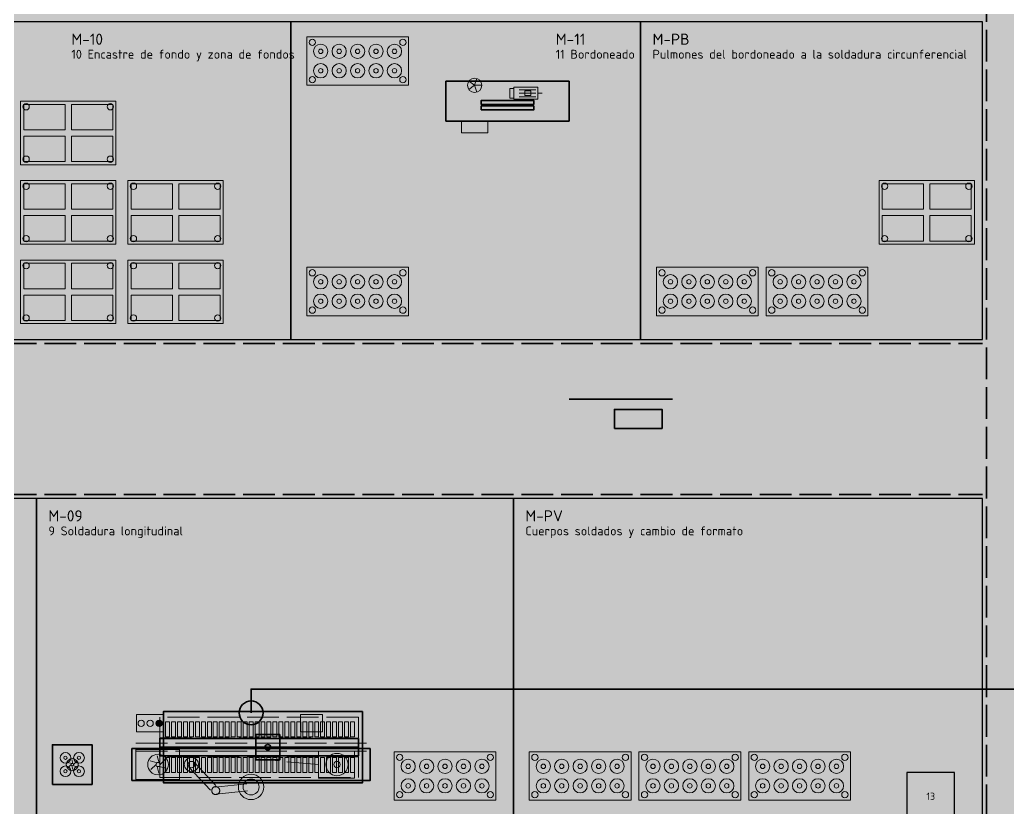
# Model space of a CAD drawing. Header units: millimetres. Extents: x 0 to 1189, y 0 to 841.
# Drawn here: x 324.9 to 449.2, y 459 to 558.2 of the extents above; entities that cross this region are included whole.
import ezdxf
from ezdxf.enums import TextEntityAlignment as Align

# ---------------------------------------------------------------- set-up
doc = ezdxf.new("R2010")
doc.units = ezdxf.units.MM
doc.linetypes.add('IRAM-E-TRAZOS', pattern=[5, 4, -1])
doc.layers.add('A-EQUIPO', color=30, linetype='CONTINUOUS', lineweight=35, true_color=0xe67800)
doc.layers.add('A-PASILLO', color=2, linetype='IRAM-E-TRAZOS', lineweight=35, true_color=0xd7a500)
for name, color, linetype, lineweight in [('A-EQUIPO-FINO', 8, 'CONTINUOUS', 13), ('A-EQUIPO-OCULTO', 8, 'IRAM-E-TRAZOS', 13), ('A-EQUIPO-RELLENO', 9, 'CONTINUOUS', 13), ('A-RELLENO', 9, 'CONTINUOUS', 13), ('A-SECTOR', 1, 'CONTINUOUS', 25), ('A-SECTOR-TXT', 1, 'CONTINUOUS', 25), ('A-TEXTO', 7, 'CONTINUOUS', 18), ('I-SOLD', 211, 'CONTINUOUS', 35), ('S-ESCAPE', 3, 'CONTINUOUS', 35), ('S-INCENDIO', 1, 'CONTINUOUS', 25)]:
    doc.layers.add(name, color=color, linetype=linetype, lineweight=lineweight)
doc.styles.add('ISO3098', font='isocpeur.ttf')

msp = doc.modelspace()

# ---------------------------------------------------------------- hatches: boundary and pattern name
at = {"layer": 'A-EQUIPO-RELLENO', "true_color": 0xeeeeee}
h = msp.add_hatch(color=7, dxfattribs=at)
h.dxf.hatch_style = 1
h.paths.add_polyline_path([(361, 550), (373.8, 550), (373.8, 556.1), (361, 556.1)])
h = msp.add_hatch(color=7, dxfattribs=at)
h.dxf.hatch_style = 1
h.paths.add_polyline_path([(378.5, 545.5), (394, 545.5), (394, 550.5), (378.5, 550.5)])
at = {"layer": 'A-EQUIPO-RELLENO', "true_color": 0xcdd0d4}
h = msp.add_hatch(color=7, dxfattribs=at)
h.dxf.hatch_style = 1
h.paths.add_polyline_path([(387.07, 548.25), (390.07, 548.25), (390.07, 549.75), (387.07, 549.75)])
at = {"layer": 'A-EQUIPO-RELLENO', "true_color": 0xeeeeee}
h = msp.add_hatch(color=7, dxfattribs=at)
h.dxf.hatch_style = 1
h.paths.add_polyline_path([(325, 540), (337, 540), (337, 548), (325, 548)])
at = {"layer": 'A-EQUIPO-RELLENO', "true_color": 0xfaecc8}
h = msp.add_hatch(color=7, dxfattribs=at)
h.dxf.hatch_style = 1
h.paths.add_polyline_path([(325.4, 544.4), (330.6, 544.4), (330.6, 547.6), (325.4, 547.6)])
h = msp.add_hatch(color=7, dxfattribs=at)
h.dxf.hatch_style = 1
h.paths.add_polyline_path([(331.4, 544.4), (336.6, 544.4), (336.6, 547.6), (331.4, 547.6)])
at = {"layer": 'A-EQUIPO-RELLENO', "true_color": 0xe2e7ee}
h = msp.add_hatch(color=7, dxfattribs=at)
h.dxf.hatch_style = 1
h.paths.add_polyline_path([(382.95, 547.6), (389.55, 547.6), (389.55, 548.1), (382.95, 548.1)])
h = msp.add_hatch(color=7, dxfattribs=at)
h.dxf.hatch_style = 1
h.paths.add_polyline_path([(382.95, 546.9), (389.55, 546.9), (389.55, 547.4), (382.95, 547.4)])
at = {"layer": 'A-EQUIPO-RELLENO', "true_color": 0xcdd0d4}
h = msp.add_hatch(color=7, dxfattribs=at)
h.dxf.hatch_style = 1
h.paths.add_polyline_path([(380.48, 544), (383.77, 544), (383.77, 545.5), (380.48, 545.5)])
at = {"layer": 'A-EQUIPO-RELLENO', "true_color": 0xfaecc8}
h = msp.add_hatch(color=7, dxfattribs=at)
h.dxf.hatch_style = 1
h.paths.add_polyline_path([(325.4, 540.4), (330.6, 540.4), (330.6, 543.6), (325.4, 543.6)])
h = msp.add_hatch(color=7, dxfattribs=at)
h.dxf.hatch_style = 1
h.paths.add_polyline_path([(331.4, 540.4), (336.6, 540.4), (336.6, 543.6), (331.4, 543.6)])
at = {"layer": 'A-EQUIPO-RELLENO', "true_color": 0xeeeeee}
h = msp.add_hatch(color=7, dxfattribs=at)
h.dxf.hatch_style = 1
h.paths.add_polyline_path([(325, 530), (337, 530), (337, 538), (325, 538)])
at = {"layer": 'A-EQUIPO-RELLENO', "true_color": 0xfaecc8}
h = msp.add_hatch(color=7, dxfattribs=at)
h.dxf.hatch_style = 1
h.paths.add_polyline_path([(325.4, 534.4), (330.6, 534.4), (330.6, 537.6), (325.4, 537.6)])
h = msp.add_hatch(color=7, dxfattribs=at)
h.dxf.hatch_style = 1
h.paths.add_polyline_path([(331.4, 534.4), (336.6, 534.4), (336.6, 537.6), (331.4, 537.6)])
at = {"layer": 'A-EQUIPO-RELLENO', "true_color": 0xeeeeee}
h = msp.add_hatch(color=7, dxfattribs=at)
h.dxf.hatch_style = 1
h.paths.add_polyline_path([(338.5, 530), (350.5, 530), (350.5, 538), (338.5, 538)])
at = {"layer": 'A-EQUIPO-RELLENO', "true_color": 0xfaecc8}
h = msp.add_hatch(color=7, dxfattribs=at)
h.dxf.hatch_style = 1
h.paths.add_polyline_path([(338.9, 534.4), (344.1, 534.4), (344.1, 537.6), (338.9, 537.6)])
h = msp.add_hatch(color=7, dxfattribs=at)
h.dxf.hatch_style = 1
h.paths.add_polyline_path([(344.9, 534.4), (350.1, 534.4), (350.1, 537.6), (344.9, 537.6)])
at = {"layer": 'A-EQUIPO-RELLENO', "true_color": 0xeeeeee}
h = msp.add_hatch(color=7, dxfattribs=at)
h.dxf.hatch_style = 1
h.paths.add_polyline_path([(433, 530), (445, 530), (445, 538), (433, 538)])
at = {"layer": 'A-EQUIPO-RELLENO', "true_color": 0xfaecc8}
h = msp.add_hatch(color=7, dxfattribs=at)
h.dxf.hatch_style = 1
h.paths.add_polyline_path([(433.4, 534.4), (438.6, 534.4), (438.6, 537.6), (433.4, 537.6)])
h = msp.add_hatch(color=7, dxfattribs=at)
h.dxf.hatch_style = 1
h.paths.add_polyline_path([(439.4, 534.4), (444.6, 534.4), (444.6, 537.6), (439.4, 537.6)])
h = msp.add_hatch(color=7, dxfattribs=at)
h.dxf.hatch_style = 1
h.paths.add_polyline_path([(325.4, 530.4), (330.6, 530.4), (330.6, 533.6), (325.4, 533.6)])
h = msp.add_hatch(color=7, dxfattribs=at)
h.dxf.hatch_style = 1
h.paths.add_polyline_path([(331.4, 530.4), (336.6, 530.4), (336.6, 533.6), (331.4, 533.6)])
h = msp.add_hatch(color=7, dxfattribs=at)
h.dxf.hatch_style = 1
h.paths.add_polyline_path([(338.9, 530.4), (344.1, 530.4), (344.1, 533.6), (338.9, 533.6)])
h = msp.add_hatch(color=7, dxfattribs=at)
h.dxf.hatch_style = 1
h.paths.add_polyline_path([(344.9, 530.4), (350.1, 530.4), (350.1, 533.6), (344.9, 533.6)])
h = msp.add_hatch(color=7, dxfattribs=at)
h.dxf.hatch_style = 1
h.paths.add_polyline_path([(433.4, 530.4), (438.6, 530.4), (438.6, 533.6), (433.4, 533.6)])
h = msp.add_hatch(color=7, dxfattribs=at)
h.dxf.hatch_style = 1
h.paths.add_polyline_path([(439.4, 530.4), (444.6, 530.4), (444.6, 533.6), (439.4, 533.6)])
at = {"layer": 'A-EQUIPO-RELLENO', "true_color": 0xeeeeee}
h = msp.add_hatch(color=7, dxfattribs=at)
h.dxf.hatch_style = 1
h.paths.add_polyline_path([(325, 520), (337, 520), (337, 528), (325, 528)])
at = {"layer": 'A-EQUIPO-RELLENO', "true_color": 0xfaecc8}
h = msp.add_hatch(color=7, dxfattribs=at)
h.dxf.hatch_style = 1
h.paths.add_polyline_path([(325.4, 524.4), (330.6, 524.4), (330.6, 527.6), (325.4, 527.6)])
h = msp.add_hatch(color=7, dxfattribs=at)
h.dxf.hatch_style = 1
h.paths.add_polyline_path([(331.4, 524.4), (336.6, 524.4), (336.6, 527.6), (331.4, 527.6)])
at = {"layer": 'A-EQUIPO-RELLENO', "true_color": 0xeeeeee}
h = msp.add_hatch(color=7, dxfattribs=at)
h.dxf.hatch_style = 1
h.paths.add_polyline_path([(338.5, 520), (350.5, 520), (350.5, 528), (338.5, 528)])
at = {"layer": 'A-EQUIPO-RELLENO', "true_color": 0xfaecc8}
h = msp.add_hatch(color=7, dxfattribs=at)
h.dxf.hatch_style = 1
h.paths.add_polyline_path([(338.9, 524.4), (344.1, 524.4), (344.1, 527.6), (338.9, 527.6)])
h = msp.add_hatch(color=7, dxfattribs=at)
h.dxf.hatch_style = 1
h.paths.add_polyline_path([(344.9, 524.4), (350.1, 524.4), (350.1, 527.6), (344.9, 527.6)])
at = {"layer": 'A-EQUIPO-RELLENO', "true_color": 0xeeeeee}
h = msp.add_hatch(color=7, dxfattribs=at)
h.dxf.hatch_style = 1
h.paths.add_polyline_path([(361, 521), (373.8, 521), (373.8, 527.1), (361, 527.1)])
h = msp.add_hatch(color=7, dxfattribs=at)
h.dxf.hatch_style = 1
h.paths.add_polyline_path([(405, 521), (417.8, 521), (417.8, 527.1), (405, 527.1)])
h = msp.add_hatch(color=7, dxfattribs=at)
h.dxf.hatch_style = 1
h.paths.add_polyline_path([(418.8, 521), (431.6, 521), (431.6, 527.1), (418.8, 527.1)])
at = {"layer": 'A-EQUIPO-RELLENO', "true_color": 0xfaecc8}
h = msp.add_hatch(color=7, dxfattribs=at)
h.dxf.hatch_style = 1
h.paths.add_polyline_path([(325.4, 520.4), (330.6, 520.4), (330.6, 523.6), (325.4, 523.6)])
h = msp.add_hatch(color=7, dxfattribs=at)
h.dxf.hatch_style = 1
h.paths.add_polyline_path([(331.4, 520.4), (336.6, 520.4), (336.6, 523.6), (331.4, 523.6)])
h = msp.add_hatch(color=7, dxfattribs=at)
h.dxf.hatch_style = 1
h.paths.add_polyline_path([(338.9, 520.4), (344.1, 520.4), (344.1, 523.6), (338.9, 523.6)])
h = msp.add_hatch(color=7, dxfattribs=at)
h.dxf.hatch_style = 1
h.paths.add_polyline_path([(344.9, 520.4), (350.1, 520.4), (350.1, 523.6), (344.9, 523.6)])
at = {"layer": 'A-EQUIPO-RELLENO', "true_color": 0xcdd0d4}
h = msp.add_hatch(color=7, dxfattribs=at)
h.dxf.hatch_style = 1
h.paths.add_polyline_path([(343, 470.8), (339.6, 470.8), (339.6, 468.6), (343, 468.6)])
at = {"layer": 'A-EQUIPO-RELLENO', "true_color": 0xdc2828}
h = msp.add_hatch(color=7, dxfattribs=at)
h.dxf.hatch_style = 1
h.paths.add_polyline_path([(342.04, 469.7), (342.05, 469.6), (342.09, 469.5), (342.15, 469.42), (342.24, 469.36), (342.33, 469.32), (342.43, 469.3), (342.54, 469.32), (342.63, 469.36), (342.71, 469.42), (342.78, 469.5), (342.82, 469.6), (342.83, 469.7), (342.82, 469.8), (342.78, 469.9), (342.71, 469.98), (342.63, 470.04), (342.54, 470.08), (342.43, 470.1), (342.33, 470.08), (342.24, 470.04), (342.15, 469.98), (342.09, 469.9), (342.05, 469.8)])
at = {"layer": 'A-EQUIPO-RELLENO', "true_color": 0xeeeeee}
h = msp.add_hatch(color=7, dxfattribs=at)
h.dxf.hatch_style = 1
h.paths.add_polyline_path([(368, 471.18), (343, 471.18), (343, 462.18), (368, 462.18)])
at = {"layer": 'A-EQUIPO-RELLENO', "true_color": 0xcdd0d4}
h = msp.add_hatch(color=7, dxfattribs=at)
h.dxf.hatch_style = 1
h.paths.add_polyline_path([(363, 470.8), (360.2, 470.8), (360.2, 468.6), (363, 468.6)])
at = {"layer": 'A-EQUIPO-RELLENO', "true_color": 0xe2e7ee}
h = msp.add_hatch(color=7, dxfattribs=at)
h.dxf.hatch_style = 1
h.paths.add_polyline_path([(367.5, 467.78), (342.5, 467.78), (342.5, 465.58), (367.5, 465.58)])
at = {"layer": 'A-EQUIPO-RELLENO', "true_color": 0xcdd0d4}
h = msp.add_hatch(color=7, dxfattribs=at)
h.dxf.hatch_style = 1
h.paths.add_polyline_path([(357.6, 468.28), (354.6, 468.28), (354.6, 465.08), (357.6, 465.08)])
at = {"layer": 'A-EQUIPO-RELLENO', "true_color": 0xe6e6dc}
h = msp.add_hatch(color=7, dxfattribs=at)
h.dxf.hatch_style = 1
h.paths.add_polyline_path([(329, 462), (334, 462), (334, 467), (329, 467)])
at = {"layer": 'A-EQUIPO-RELLENO', "true_color": 0xcdd0d4}
h = msp.add_hatch(color=7, dxfattribs=at)
h.dxf.hatch_style = 1
h.paths.add_polyline_path([(369, 466.5), (339, 466.5), (339, 462.5), (369, 462.5)])
h = msp.add_hatch(color=7, dxfattribs=at)
h.dxf.hatch_style = 1
h.paths.add_polyline_path([(345, 466.4), (339.5, 466.4), (339.5, 462.6), (345, 462.6)])
at = {"layer": 'A-EQUIPO-RELLENO', "true_color": 0xe6a06e}
h = msp.add_hatch(color=7, dxfattribs=at)
h.dxf.hatch_style = 1
h.paths.add_polyline_path([(367.5, 466.93), (342.5, 466.93), (342.5, 466.43), (367.5, 466.43)])
at = {"layer": 'A-EQUIPO-RELLENO', "true_color": 0xeeeeee}
h = msp.add_hatch(color=7, dxfattribs=at)
h.dxf.hatch_style = 1
h.paths.add_polyline_path([(367, 466.2), (362.5, 466.2), (362.5, 462.8), (367, 462.8)])
h = msp.add_hatch(color=7, dxfattribs=at)
h.dxf.hatch_style = 1
h.paths.add_polyline_path([(372, 460), (384.8, 460), (384.8, 466.1), (372, 466.1)])
h = msp.add_hatch(color=7, dxfattribs=at)
h.dxf.hatch_style = 1
h.paths.add_polyline_path([(389, 460), (401.8, 460), (401.8, 466.1), (389, 466.1)])
h = msp.add_hatch(color=7, dxfattribs=at)
h.dxf.hatch_style = 1
h.paths.add_polyline_path([(402.8, 460), (415.6, 460), (415.6, 466.1), (402.8, 466.1)])
h = msp.add_hatch(color=7, dxfattribs=at)
h.dxf.hatch_style = 1
h.paths.add_polyline_path([(416.6, 460), (429.4, 460), (429.4, 466.1), (416.6, 466.1)])
at = {"layer": 'A-RELLENO', "true_color": 0xf6f6f6}
h = msp.add_hatch(color=7, dxfattribs=at)
h.dxf.hatch_style = 1
h.paths.add_polyline_path([(446, 458), (461, 458), (461, 618), (446, 618)])
h = msp.add_hatch(color=7, dxfattribs=at)
h.dxf.hatch_style = 1
h.paths.add_polyline_path([(273, 558), (446, 558), (446, 578), (273, 578)])
at = {"layer": 'A-RELLENO', "true_color": 0xfde4c8}
h = msp.add_hatch(color=7, dxfattribs=at)
h.dxf.hatch_style = 1
h.paths.add_polyline_path([(303, 518), (359, 518), (359, 558), (303, 558)])
h = msp.add_hatch(color=7, dxfattribs=at)
h.dxf.hatch_style = 1
h.paths.add_polyline_path([(359, 518), (403, 518), (403, 558), (359, 558)])
h = msp.add_hatch(color=7, dxfattribs=at)
h.dxf.hatch_style = 1
h.paths.add_polyline_path([(403, 518), (446, 518), (446, 558), (403, 558)])
at = {"layer": 'A-RELLENO', "true_color": 0xf6f6f6}
h = msp.add_hatch(color=7, dxfattribs=at)
h.dxf.hatch_style = 1
h.paths.add_polyline_path([(273, 498), (446, 498), (446, 518), (273, 518)])
at = {"layer": 'A-RELLENO', "true_color": 0xfde4c8}
h = msp.add_hatch(color=7, dxfattribs=at)
h.dxf.hatch_style = 1
h.paths.add_polyline_path([(273, 458), (327, 458), (327, 498), (273, 498)])
h = msp.add_hatch(color=7, dxfattribs=at)
h.dxf.hatch_style = 1
h.paths.add_polyline_path([(327, 458), (387, 458), (387, 498), (327, 498)])
h = msp.add_hatch(color=7, dxfattribs=at)
h.dxf.hatch_style = 1
h.paths.add_polyline_path([(387, 458), (446, 458), (446, 498), (387, 498)])
at = {"layer": 'S-ESCAPE', "true_color": 0x008c46}
h = msp.add_hatch(color=7, dxfattribs=at)
h.dxf.hatch_style = 1
h.paths.add_polyline_path([(394, 510.5), (396.2, 509.75), (396.2, 511.25)])
h = msp.add_hatch(color=7, dxfattribs=at)
h.dxf.hatch_style = 1
h.paths.add_polyline_path([(399.7, 506.8), (402.7, 506.8), (402.7, 509.2), (399.7, 509.2)])
at = {"layer": 'S-INCENDIO', "true_color": 0xc81414}
h = msp.add_hatch(color=7, dxfattribs=at)
h.dxf.hatch_style = 1
h.paths.add_polyline_path([(436.5, 457.5), (442.5, 457.5), (442.5, 463.5), (436.5, 463.5)])

# ---------------------------------------------------------------- linework, layer by layer
at = {"layer": 'A-EQUIPO'}
msp.add_line((367.5, 466.68), (342.5, 466.68), dxfattribs=at)
for points in [[(378.5, 545.5), (394, 545.5), (394, 550.5), (378.5, 550.5)], [(382.95, 547.6), (389.55, 547.6), (389.55, 548.1), (382.95, 548.1)], [(382.95, 546.9), (389.55, 546.9), (389.55, 547.4), (382.95, 547.4)], [(368, 471.18), (343, 471.18), (343, 462.18), (368, 462.18)], [(367.5, 467.78), (342.5, 467.78), (342.5, 465.58), (367.5, 465.58)], [(357.6, 468.28), (354.6, 468.28), (354.6, 465.08), (357.6, 465.08)], [(329, 462), (334, 462), (334, 467), (329, 467)], [(369, 466.5), (339, 466.5), (339, 462.5), (369, 462.5)]]:
    msp.add_lwpolyline(points, close=True, dxfattribs=at)
msp.add_circle((356.1, 466.68), 0.35, dxfattribs=at)
at = {"layer": 'A-EQUIPO-FINO'}
for p, q in [((382.12, 550), (381.4, 550.53)), ((382.12, 550), (381.4, 549.47)), ((382.12, 550), (382.4, 550.86)), ((382.12, 550), (383.02, 550)), ((382.12, 550), (382.4, 549.14)), ((387.74, 549.45), (389.83, 549.45)), ((387.74, 549), (389.83, 549)), ((387.74, 548.55), (389.83, 548.55)), ((390.07, 549), (390.62, 549)), ((356.8, 466.68), (355.4, 466.68))]:
    msp.add_line(p, q, dxfattribs=at)
for points in [[(361, 550), (373.8, 550), (373.8, 556.1), (361, 556.1)], [(387.07, 548.25), (390.07, 548.25), (390.07, 549.75), (387.07, 549.75)], [(386.53, 548.4), (387.07, 548.4), (387.07, 549.6), (386.53, 549.6)], [(388.43, 548.7), (389.18, 548.7), (389.18, 549.3), (388.43, 549.3)], [(325, 540), (337, 540), (337, 548), (325, 548)], [(325.4, 544.4), (330.6, 544.4), (330.6, 547.6), (325.4, 547.6)], [(331.4, 544.4), (336.6, 544.4), (336.6, 547.6), (331.4, 547.6)], [(380.48, 544), (383.77, 544), (383.77, 545.5), (380.48, 545.5)], [(325.4, 540.4), (330.6, 540.4), (330.6, 543.6), (325.4, 543.6)], [(331.4, 540.4), (336.6, 540.4), (336.6, 543.6), (331.4, 543.6)], [(325, 530), (337, 530), (337, 538), (325, 538)], [(325.4, 534.4), (330.6, 534.4), (330.6, 537.6), (325.4, 537.6)], [(331.4, 534.4), (336.6, 534.4), (336.6, 537.6), (331.4, 537.6)], [(338.5, 530), (350.5, 530), (350.5, 538), (338.5, 538)], [(338.9, 534.4), (344.1, 534.4), (344.1, 537.6), (338.9, 537.6)], [(344.9, 534.4), (350.1, 534.4), (350.1, 537.6), (344.9, 537.6)], [(433, 530), (445, 530), (445, 538), (433, 538)], [(433.4, 534.4), (438.6, 534.4), (438.6, 537.6), (433.4, 537.6)], [(439.4, 534.4), (444.6, 534.4), (444.6, 537.6), (439.4, 537.6)], [(325.4, 530.4), (330.6, 530.4), (330.6, 533.6), (325.4, 533.6)], [(331.4, 530.4), (336.6, 530.4), (336.6, 533.6), (331.4, 533.6)], [(338.9, 530.4), (344.1, 530.4), (344.1, 533.6), (338.9, 533.6)], [(344.9, 530.4), (350.1, 530.4), (350.1, 533.6), (344.9, 533.6)], [(433.4, 530.4), (438.6, 530.4), (438.6, 533.6), (433.4, 533.6)], [(439.4, 530.4), (444.6, 530.4), (444.6, 533.6), (439.4, 533.6)], [(325, 520), (337, 520), (337, 528), (325, 528)], [(325.4, 524.4), (330.6, 524.4), (330.6, 527.6), (325.4, 527.6)], [(331.4, 524.4), (336.6, 524.4), (336.6, 527.6), (331.4, 527.6)], [(338.5, 520), (350.5, 520), (350.5, 528), (338.5, 528)], [(338.9, 524.4), (344.1, 524.4), (344.1, 527.6), (338.9, 527.6)], [(344.9, 524.4), (350.1, 524.4), (350.1, 527.6), (344.9, 527.6)], [(361, 521), (373.8, 521), (373.8, 527.1), (361, 527.1)], [(405, 521), (417.8, 521), (417.8, 527.1), (405, 527.1)], [(418.8, 521), (431.6, 521), (431.6, 527.1), (418.8, 527.1)], [(325.4, 520.4), (330.6, 520.4), (330.6, 523.6), (325.4, 523.6)], [(331.4, 520.4), (336.6, 520.4), (336.6, 523.6), (331.4, 523.6)], [(338.9, 520.4), (344.1, 520.4), (344.1, 523.6), (338.9, 523.6)], [(344.9, 520.4), (350.1, 520.4), (350.1, 523.6), (344.9, 523.6)], [(343, 470.8), (339.6, 470.8), (339.6, 468.6), (343, 468.6)], [(363, 470.8), (360.2, 470.8), (360.2, 468.6), (363, 468.6)], [(343.75, 469.88), (343.25, 469.88), (343.25, 467.98), (343.75, 467.98)], [(344.5, 469.88), (344, 469.88), (344, 467.98), (344.5, 467.98)], [(345.25, 469.88), (344.75, 469.88), (344.75, 467.98), (345.25, 467.98)], [(346, 469.88), (345.5, 469.88), (345.5, 467.98), (346, 467.98)], [(346.75, 469.88), (346.25, 469.88), (346.25, 467.98), (346.75, 467.98)], [(347.5, 469.88), (347, 469.88), (347, 467.98), (347.5, 467.98)], [(348.25, 469.88), (347.75, 469.88), (347.75, 467.98), (348.25, 467.98)], [(349, 469.88), (348.5, 469.88), (348.5, 467.98), (349, 467.98)], [(349.75, 469.88), (349.25, 469.88), (349.25, 467.98), (349.75, 467.98)], [(350.5, 469.88), (350, 469.88), (350, 467.98), (350.5, 467.98)], [(351.25, 469.88), (350.75, 469.88), (350.75, 467.98), (351.25, 467.98)], [(352, 469.88), (351.5, 469.88), (351.5, 467.98), (352, 467.98)], [(352.75, 469.88), (352.25, 469.88), (352.25, 467.98), (352.75, 467.98)], [(353.5, 469.88), (353, 469.88), (353, 467.98), (353.5, 467.98)], [(354.25, 469.88), (353.75, 469.88), (353.75, 467.98), (354.25, 467.98)], [(355, 469.88), (354.5, 469.88), (354.5, 467.98), (355, 467.98)], [(355.75, 469.88), (355.25, 469.88), (355.25, 467.98), (355.75, 467.98)], [(356.5, 469.88), (356, 469.88), (356, 467.98), (356.5, 467.98)], [(357.25, 469.88), (356.75, 469.88), (356.75, 467.98), (357.25, 467.98)], [(358, 469.88), (357.5, 469.88), (357.5, 467.98), (358, 467.98)], [(358.75, 469.88), (358.25, 469.88), (358.25, 467.98), (358.75, 467.98)], [(359.5, 469.88), (359, 469.88), (359, 467.98), (359.5, 467.98)], [(360.25, 469.88), (359.75, 469.88), (359.75, 467.98), (360.25, 467.98)], [(361, 469.88), (360.5, 469.88), (360.5, 467.98), (361, 467.98)], [(361.75, 469.88), (361.25, 469.88), (361.25, 467.98), (361.75, 467.98)], [(362.5, 469.88), (362, 469.88), (362, 467.98), (362.5, 467.98)], [(363.25, 469.88), (362.75, 469.88), (362.75, 467.98), (363.25, 467.98)], [(364, 469.88), (363.5, 469.88), (363.5, 467.98), (364, 467.98)], [(364.75, 469.88), (364.25, 469.88), (364.25, 467.98), (364.75, 467.98)], [(365.5, 469.88), (365, 469.88), (365, 467.98), (365.5, 467.98)], [(366.25, 469.88), (365.75, 469.88), (365.75, 467.98), (366.25, 467.98)], [(367, 469.88), (366.5, 469.88), (366.5, 467.98), (367, 467.98)], [(345, 466.4), (339.5, 466.4), (339.5, 462.6), (345, 462.6)], [(343.75, 465.38), (343.25, 465.38), (343.25, 463.48), (343.75, 463.48)], [(344.5, 465.38), (344, 465.38), (344, 463.48), (344.5, 463.48)], [(345.25, 465.38), (344.75, 465.38), (344.75, 463.48), (345.25, 463.48)], [(346, 465.38), (345.5, 465.38), (345.5, 463.48), (346, 463.48)], [(346.75, 465.38), (346.25, 465.38), (346.25, 463.48), (346.75, 463.48)], [(347.5, 465.38), (347, 465.38), (347, 463.48), (347.5, 463.48)], [(348.25, 465.38), (347.75, 465.38), (347.75, 463.48), (348.25, 463.48)], [(349, 465.38), (348.5, 465.38), (348.5, 463.48), (349, 463.48)], [(349.75, 465.38), (349.25, 465.38), (349.25, 463.48), (349.75, 463.48)], [(350.5, 465.38), (350, 465.38), (350, 463.48), (350.5, 463.48)], [(351.25, 465.38), (350.75, 465.38), (350.75, 463.48), (351.25, 463.48)], [(352, 465.38), (351.5, 465.38), (351.5, 463.48), (352, 463.48)], [(352.75, 465.38), (352.25, 465.38), (352.25, 463.48), (352.75, 463.48)], [(353.5, 465.38), (353, 465.38), (353, 463.48), (353.5, 463.48)], [(354.25, 465.38), (353.75, 465.38), (353.75, 463.48), (354.25, 463.48)], [(355, 465.38), (354.5, 465.38), (354.5, 463.48), (355, 463.48)], [(355.75, 465.38), (355.25, 465.38), (355.25, 463.48), (355.75, 463.48)], [(356.5, 465.38), (356, 465.38), (356, 463.48), (356.5, 463.48)], [(357.25, 465.38), (356.75, 465.38), (356.75, 463.48), (357.25, 463.48)], [(358, 465.38), (357.5, 465.38), (357.5, 463.48), (358, 463.48)], [(358.75, 465.38), (358.25, 465.38), (358.25, 463.48), (358.75, 463.48)], [(359.5, 465.38), (359, 465.38), (359, 463.48), (359.5, 463.48)], [(360.25, 465.38), (359.75, 465.38), (359.75, 463.48), (360.25, 463.48)], [(361, 465.38), (360.5, 465.38), (360.5, 463.48), (361, 463.48)], [(361.75, 465.38), (361.25, 465.38), (361.25, 463.48), (361.75, 463.48)], [(362.5, 465.38), (362, 465.38), (362, 463.48), (362.5, 463.48)], [(367, 466.2), (362.5, 466.2), (362.5, 462.8), (367, 462.8)], [(363.25, 465.38), (362.75, 465.38), (362.75, 463.48), (363.25, 463.48)], [(364, 465.38), (363.5, 465.38), (363.5, 463.48), (364, 463.48)], [(364.75, 465.38), (364.25, 465.38), (364.25, 463.48), (364.75, 463.48)], [(365.5, 465.38), (365, 465.38), (365, 463.48), (365.5, 463.48)], [(366.25, 465.38), (365.75, 465.38), (365.75, 463.48), (366.25, 463.48)], [(367, 465.38), (366.5, 465.38), (366.5, 463.48), (367, 463.48)], [(372, 460), (384.8, 460), (384.8, 466.1), (372, 466.1)], [(389, 460), (401.8, 460), (401.8, 466.1), (389, 466.1)], [(402.8, 460), (415.6, 460), (415.6, 466.1), (402.8, 466.1)], [(416.6, 460), (429.4, 460), (429.4, 466.1), (416.6, 466.1)]]:
    msp.add_lwpolyline(points, close=True, dxfattribs=at)
for points in [[(331.58, 464.63), (331.44, 465.14)], [(342.43, 464.73), (342.2, 465.6)], [(342.56, 464.5), (343.21, 465.13)], [(331.43, 464.63), (330.92, 464.77)], [(331.35, 464.5), (330.98, 464.13)], [(331.43, 464.37), (331.56, 463.86)], [(331.58, 464.37), (332.08, 464.23)], [(331.65, 464.5), (332.02, 464.87)], [(342.17, 464.73), (341.3, 464.97)], [(342.04, 464.5), (341.39, 463.87)], [(342.17, 464.27), (342.4, 463.4)], [(342.43, 464.27), (343.3, 464.03)]]:
    msp.add_lwpolyline(points, dxfattribs=at)
for centre, radius in [((361.7, 555.4), 0.4), ((362.76, 554.28), 0.9), ((365.08, 554.28), 0.9), ((367.4, 554.28), 0.9), ((369.72, 554.28), 0.9), ((372.04, 554.28), 0.9), ((373.1, 555.4), 0.4), ((362.76, 554.28), 0.28), ((365.08, 554.28), 0.28), ((367.4, 554.28), 0.28), ((369.72, 554.28), 0.28), ((372.04, 554.28), 0.28), ((362.76, 551.83), 0.9), ((365.08, 551.83), 0.9), ((367.4, 551.83), 0.9), ((369.72, 551.83), 0.9), ((372.04, 551.83), 0.9), ((361.7, 550.7), 0.4), ((362.76, 551.83), 0.28), ((365.08, 551.83), 0.28), ((367.4, 551.83), 0.28), ((369.72, 551.83), 0.28), ((372.04, 551.83), 0.28), ((373.1, 550.7), 0.4), ((382.12, 550), 0.9), ((325.7, 547.3), 0.4), ((336.3, 547.3), 0.4), ((325.7, 540.7), 0.4), ((336.3, 540.7), 0.4), ((325.7, 537.3), 0.4), ((336.3, 537.3), 0.4), ((339.2, 537.3), 0.4), ((349.8, 537.3), 0.4), ((433.7, 537.3), 0.4), ((444.3, 537.3), 0.4), ((325.7, 530.7), 0.4), ((336.3, 530.7), 0.4), ((339.2, 530.7), 0.4), ((349.8, 530.7), 0.4), ((433.7, 530.7), 0.4), ((444.3, 530.7), 0.4), ((325.7, 527.3), 0.4), ((336.3, 527.3), 0.4), ((339.2, 527.3), 0.4), ((349.8, 527.3), 0.4), ((361.7, 526.4), 0.4), ((362.76, 525.27), 0.9), ((365.08, 525.27), 0.9), ((367.4, 525.27), 0.9), ((369.72, 525.27), 0.9), ((372.04, 525.27), 0.9), ((373.1, 526.4), 0.4), ((405.7, 526.4), 0.4), ((406.76, 525.27), 0.9), ((409.08, 525.27), 0.9), ((411.4, 525.27), 0.9), ((413.72, 525.27), 0.9), ((416.04, 525.27), 0.9), ((417.1, 526.4), 0.4), ((419.5, 526.4), 0.4), ((420.56, 525.27), 0.9), ((422.88, 525.27), 0.9), ((425.2, 525.27), 0.9), ((427.52, 525.27), 0.9), ((429.84, 525.27), 0.9), ((430.9, 526.4), 0.4), ((362.76, 525.27), 0.28), ((365.08, 525.27), 0.28), ((367.4, 525.27), 0.28), ((369.72, 525.27), 0.28), ((372.04, 525.27), 0.28), ((406.76, 525.27), 0.28), ((409.08, 525.27), 0.28), ((411.4, 525.27), 0.28), ((413.72, 525.27), 0.28), ((416.04, 525.27), 0.28), ((420.56, 525.27), 0.28), ((422.88, 525.27), 0.28), ((425.2, 525.27), 0.28), ((427.52, 525.27), 0.28), ((429.84, 525.27), 0.28), ((362.76, 522.82), 0.9), ((365.08, 522.82), 0.9), ((367.4, 522.82), 0.9), ((369.72, 522.82), 0.9), ((372.04, 522.82), 0.9), ((406.76, 522.82), 0.9), ((409.08, 522.82), 0.9), ((411.4, 522.82), 0.9), ((413.72, 522.82), 0.9), ((416.04, 522.82), 0.9), ((420.56, 522.82), 0.9), ((422.88, 522.82), 0.9), ((425.2, 522.82), 0.9), ((427.52, 522.82), 0.9), ((429.84, 522.82), 0.9), ((362.76, 522.82), 0.28), ((365.08, 522.82), 0.28), ((367.4, 522.82), 0.28), ((369.72, 522.82), 0.28), ((372.04, 522.82), 0.28), ((406.76, 522.82), 0.28), ((409.08, 522.82), 0.28), ((411.4, 522.82), 0.28), ((413.72, 522.82), 0.28), ((416.04, 522.82), 0.28), ((420.56, 522.82), 0.28), ((422.88, 522.82), 0.28), ((425.2, 522.82), 0.28), ((427.52, 522.82), 0.28), ((429.84, 522.82), 0.28), ((325.7, 520.7), 0.4), ((336.3, 520.7), 0.4), ((339.2, 520.7), 0.4), ((349.8, 520.7), 0.4), ((361.7, 521.7), 0.4), ((373.1, 521.7), 0.4), ((405.7, 521.7), 0.4), ((417.1, 521.7), 0.4), ((419.5, 521.7), 0.4), ((430.9, 521.7), 0.4), ((340.17, 469.7), 0.396), ((341.3, 469.7), 0.396), ((342.43, 469.7), 0.396), ((330.65, 465.35), 0.675), ((330.65, 465.35), 0.21), ((331.5, 464.5), 0.75), ((332.35, 465.35), 0.675), ((332.35, 465.35), 0.21), ((342.3, 464.5), 1.3), ((346.5, 464.5), 0.9), ((364.8, 464.5), 1.4), ((372.7, 465.4), 0.4), ((373.76, 464.27), 0.9), ((376.08, 464.27), 0.9), ((378.4, 464.27), 0.9), ((380.72, 464.27), 0.9), ((383.04, 464.27), 0.9), ((384.1, 465.4), 0.4), ((389.7, 465.4), 0.4), ((390.76, 464.27), 0.9), ((393.08, 464.27), 0.9), ((395.4, 464.27), 0.9), ((397.72, 464.27), 0.9), ((400.04, 464.27), 0.9), ((401.1, 465.4), 0.4), ((403.5, 465.4), 0.4), ((404.56, 464.27), 0.9), ((406.88, 464.27), 0.9), ((409.2, 464.27), 0.9), ((411.52, 464.27), 0.9), ((413.84, 464.27), 0.9), ((414.9, 465.4), 0.4), ((417.3, 465.4), 0.4), ((418.36, 464.27), 0.9), ((420.68, 464.27), 0.9), ((423, 464.27), 0.9), ((425.32, 464.27), 0.9), ((427.64, 464.27), 0.9), ((428.7, 465.4), 0.4), ((330.65, 463.65), 0.675), ((330.65, 463.65), 0.21), ((331.5, 464.5), 0.15), ((332.35, 463.65), 0.675), ((332.35, 463.65), 0.21), ((342.3, 464.5), 0.26), ((346.5, 464.5), 0.4), ((364.8, 464.5), 0.4), ((373.76, 464.27), 0.28), ((376.08, 464.27), 0.28), ((378.4, 464.27), 0.28), ((380.72, 464.27), 0.28), ((383.04, 464.27), 0.28), ((390.76, 464.27), 0.28), ((393.08, 464.27), 0.28), ((395.4, 464.27), 0.28), ((397.72, 464.27), 0.28), ((400.04, 464.27), 0.28), ((404.56, 464.27), 0.28), ((406.88, 464.27), 0.28), ((409.2, 464.27), 0.28), ((411.52, 464.27), 0.28), ((413.84, 464.27), 0.28), ((418.36, 464.27), 0.28), ((420.68, 464.27), 0.28), ((423, 464.27), 0.28), ((425.32, 464.27), 0.28), ((427.64, 464.27), 0.28), ((354, 461.68), 1.6), ((354, 461.68), 1), ((373.76, 461.82), 0.9), ((376.08, 461.82), 0.9), ((378.4, 461.82), 0.9), ((380.72, 461.82), 0.9), ((383.04, 461.82), 0.9), ((390.76, 461.82), 0.9), ((393.08, 461.82), 0.9), ((395.4, 461.82), 0.9), ((397.72, 461.82), 0.9), ((400.04, 461.82), 0.9), ((404.56, 461.82), 0.9), ((406.88, 461.82), 0.9), ((409.2, 461.82), 0.9), ((411.52, 461.82), 0.9), ((413.84, 461.82), 0.9), ((418.36, 461.82), 0.9), ((420.68, 461.82), 0.9), ((423, 461.82), 0.9), ((425.32, 461.82), 0.9), ((427.64, 461.82), 0.9), ((373.76, 461.82), 0.28), ((376.08, 461.82), 0.28), ((378.4, 461.82), 0.28), ((380.72, 461.82), 0.28), ((383.04, 461.82), 0.28), ((390.76, 461.82), 0.28), ((393.08, 461.82), 0.28), ((395.4, 461.82), 0.28), ((397.72, 461.82), 0.28), ((400.04, 461.82), 0.28), ((404.56, 461.82), 0.28), ((406.88, 461.82), 0.28), ((409.2, 461.82), 0.28), ((411.52, 461.82), 0.28), ((413.84, 461.82), 0.28), ((418.36, 461.82), 0.28), ((420.68, 461.82), 0.28), ((423, 461.82), 0.28), ((425.32, 461.82), 0.28), ((427.64, 461.82), 0.28), ((372.7, 460.7), 0.4), ((384.1, 460.7), 0.4), ((389.7, 460.7), 0.4), ((401.1, 460.7), 0.4), ((403.5, 460.7), 0.4), ((414.9, 460.7), 0.4), ((417.3, 460.7), 0.4), ((428.7, 460.7), 0.4)]:
    msp.add_circle(centre, radius, dxfattribs=at)
at = {"layer": 'A-EQUIPO-OCULTO'}
for p, q in [((368.5, 467.18), (339.5, 467.18)), ((368.5, 466.18), (339.5, 466.18)), ((362.5, 464.5), (356.1, 465.08)), ((346.17, 464.19), (349.21, 460.91)), ((346.83, 464.81), (349.88, 461.52)), ((349.5, 461.66), (353.95, 462.13)), ((349.59, 460.77), (354.05, 461.23))]:
    msp.add_line(p, q, dxfattribs=at)
for points in [[(367.5, 470.48), (342.5, 470.48), (342.5, 467.88), (367.5, 467.88)], [(367.5, 465.48), (342.5, 465.48), (342.5, 462.88), (367.5, 462.88)]]:
    msp.add_lwpolyline(points, close=True, dxfattribs=at)
msp.add_circle((349.55, 461.22), 0.5, dxfattribs=at)
at = {"layer": 'A-PASILLO'}
for p, q in [((446.5, 458), (446.5, 618)), ((273, 517.5), (446, 517.5)), ((273, 498.5), (446, 498.5))]:
    msp.add_line(p, q, dxfattribs=at)
at = {"layer": 'A-SECTOR'}
for points in [[(303, 518), (359, 518), (359, 558), (303, 558)], [(359, 518), (403, 518), (403, 558), (359, 558)], [(403, 518), (446, 518), (446, 558), (403, 558)], [(273, 458), (327, 458), (327, 498), (273, 498)], [(327, 458), (387, 458), (387, 498), (327, 498)], [(387, 458), (446, 458), (446, 498), (387, 498)]]:
    msp.add_lwpolyline(points, close=True, dxfattribs=at)
at = {"layer": 'I-SOLD'}
msp.add_lwpolyline([(453.5, 474), (354, 474), (354, 471)], dxfattribs=at)
msp.add_circle((354, 471), 1.5, dxfattribs=at)
at = {"layer": 'S-ESCAPE'}
msp.add_line((407, 510.5), (394, 510.5), dxfattribs=at)
msp.add_lwpolyline([(399.7, 506.8), (405.7, 506.8), (405.7, 509.2), (399.7, 509.2)], close=True, dxfattribs=at)
at = {"layer": 'S-INCENDIO'}
msp.add_lwpolyline([(436.5, 457.5), (442.5, 457.5), (442.5, 463.5), (436.5, 463.5)], close=True, dxfattribs=at)

# ---------------------------------------------------------------- texts
at = {"layer": 'A-SECTOR-TXT', "style": 'ISO3098'}
for s, height, p in [('M-10', 1.4, (331.39, 556.5)), ('M-11', 1.4, (392.33, 556.5)), ('M-PB', 1.4, (404.5, 556.5)), ('10 Encastre de fondo y zona de fondos', 1.12, (331.39, 554.47)), ('11 Bordoneado', 1.12, (392.33, 554.47)), ('Pulmones del bordoneado a la soldadura circunferencial', 1.12, (404.5, 554.47)), ('M-09', 1.4, (328.5, 496.5)), ('M-PV', 1.4, (388.5, 496.5)), ('9 Soldadura longitudinal', 1.12, (328.5, 494.47)), ('Cuerpos soldados y cambio de formato', 1.12, (388.5, 494.47))]:
    msp.add_text(s, height=height, dxfattribs=at).set_placement(p, align=Align.TOP_LEFT)
at = {"layer": 'A-TEXTO', "style": 'ISO3098'}
msp.add_text('13', height=0.91, dxfattribs=at).set_placement((439.5, 460.5), align=Align.MIDDLE_CENTER)

doc.saveas('drawing.dxf')
